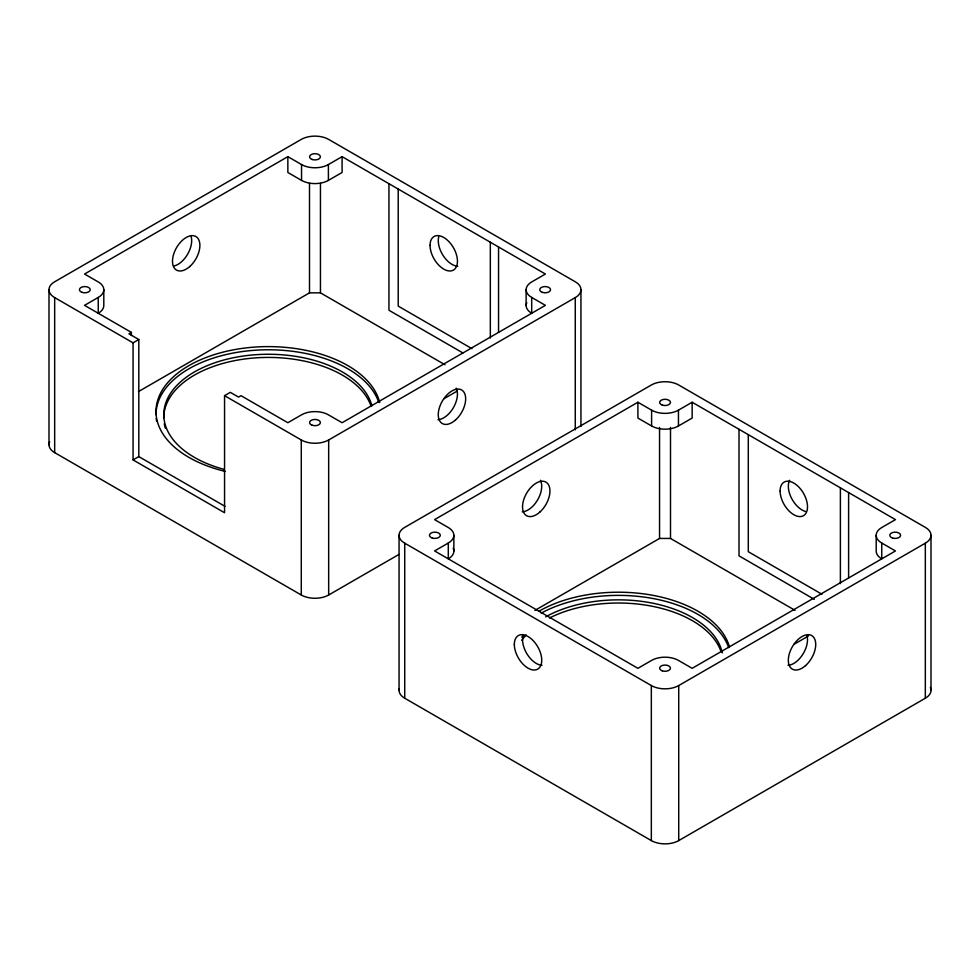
<?xml version="1.0" encoding="UTF-8"?>
<svg xmlns="http://www.w3.org/2000/svg" width="980" height="980" viewBox="0 0 980 980"><rect width="100%" height="100%" fill="white"/><g stroke="black" fill="none" stroke-linecap="round" stroke-linejoin="round"><path stroke-width="1.47" d="M526.787 302.673A18.988 10.964 0 0 0 531.699 313.257L531.699 297.442A18.988 10.964 0 0 1 531.699 281.934L545.407 274.033L342.094 156.653L328.398 164.554A18.988 10.964 0 0 1 301.546 164.554L287.851 156.653L84.537 274.033L98.245 281.934A18.988 10.964 0 0 1 98.245 297.442L98.245 313.257A18.988 10.964 0 0 0 103.806 305.503L103.806 289.688M98.245 297.442L84.537 305.344L131.394 332.404L131.394 335.454M287.851 156.653L287.851 172.468L301.546 180.381A18.988 10.964 0 0 0 328.398 180.381L342.094 172.468L342.094 156.653M131.394 332.404L128.931 333.825L138.805 339.521L138.805 456.594L225.008 506.354M575.272 429.828L575.272 297.602A19.38 11.184 0 0 0 575.272 281.775L328.668 139.405A19.38 11.184 0 0 0 301.276 139.405L54.672 281.775A19.38 11.184 0 0 0 54.672 297.602L133.06 342.853L138.805 339.521M138.462 391.596L309.496 292.849L320.448 292.849L445.006 364.768M133.06 342.853L133.06 459.914L224.555 512.736L224.555 395.675L230.312 392.355L238.532 397.096L240.994 395.675L287.851 422.723L301.546 414.822A18.988 10.964 0 0 1 328.398 414.822L342.094 422.723L545.407 305.344L531.699 297.442M133.06 459.914L138.805 456.594M224.555 395.675L301.276 439.971A19.38 11.184 0 0 0 328.668 439.971L575.272 297.602M443.805 398.811L457.011 391.179M876.194 535.288L876.194 551.103A18.988 10.964 0 0 0 881.755 558.857L881.755 543.03A18.988 10.964 0 0 1 881.755 527.534L895.463 519.62L692.149 402.241L678.454 410.155A18.988 10.964 0 0 1 651.602 410.155L637.907 402.241L434.593 519.62L448.301 527.534A18.988 10.964 0 0 1 448.301 543.03L448.301 558.857A18.988 10.964 0 0 0 453.213 548.261M49.662 441.821A19.38 11.184 0 0 0 54.672 452.625L301.276 594.995A19.38 11.184 0 0 0 328.668 594.995L398.934 554.435M448.301 543.03L434.593 550.944L637.907 668.323L651.602 660.41A18.988 10.964 0 0 1 678.454 660.41L692.149 668.323L895.463 550.944L881.755 543.03M637.907 402.241L637.907 418.068L651.602 425.969A18.988 10.964 0 0 0 678.454 425.969L692.149 418.068L692.149 402.241M534.921 610.405L659.552 538.449L670.504 538.449L795.062 610.356M404.728 543.19L651.333 685.559A19.38 11.184 0 0 0 678.723 685.559L925.328 543.19A19.38 11.184 0 0 0 925.328 527.375L678.723 385.005A19.38 11.184 0 0 0 651.333 385.005L404.728 527.375A19.38 11.184 0 0 0 404.728 543.19L404.728 698.226L651.333 840.595A19.38 11.184 0 0 0 678.723 840.595L925.328 698.226A19.38 11.184 0 0 0 930.339 687.421M793.861 644.399L808.39 636.02M471.907 348.66L398.223 306.115L398.223 189.054M462.891 352.947L388.95 310.256L388.95 183.701M821.963 594.26L748.291 551.716L748.291 434.655M814.27 599.307L739.006 555.856L739.006 429.301M931 535.288L931 690.312M925.328 543.19L925.328 698.226M848.607 492.573L848.607 577.955M840.387 487.832L840.387 583.602M678.723 685.559L678.723 840.595M678.454 410.155L678.454 425.969M670.504 427.464L670.504 538.449M659.552 427.464L659.552 538.449M651.602 410.155L651.602 425.969M651.333 685.559L651.333 840.595M580.944 289.688L580.944 426.484M526.138 289.688L526.138 305.503M498.551 246.972L498.551 332.367M490.331 242.232L490.331 338.014M453.863 535.288L453.863 551.103M399.056 535.288L399.056 690.312M328.668 439.971L328.668 594.995M328.398 164.554L328.398 180.381M320.448 183.395L320.448 292.849M309.496 183.395L309.496 292.849M301.546 164.554L301.546 180.381M301.276 439.971L301.276 594.995M54.672 297.602L54.672 452.625M49 289.688L49 444.712M538.988 611.214A112.369 64.876 0 0 1 653.17 595.387A112.369 64.876 0 0 1 729.439 646.947M541.254 613.113A112.369 64.876 0 0 1 652.57 598.437A112.369 64.876 0 0 1 728.667 647.596M542.038 665.285A19.38 11.184 60 0 1 527.448 654.64A19.38 11.184 60 0 1 523.014 635.861M807.042 635.861A19.38 11.184 -60 0 1 802.608 654.64A19.38 11.184 -60 0 1 788.018 665.285M540.446 480.298A19.38 11.184 -60 0 1 537.714 499.751A19.38 11.184 -60 0 1 522.242 511.83M805.572 511.487A19.38 11.184 60 0 1 791.534 498.257A19.38 11.184 60 0 1 789.611 480.298M404.728 698.226A19.38 11.184 0 0 1 399.228 688.854M521.789 640.308A104.627 60.405 0 0 1 526.187 634.942M549.474 618A104.627 60.405 0 0 1 721.06 651.639M521.789 637.135A104.627 60.405 0 0 1 523.442 634.967M545.688 616.849A104.627 60.405 0 0 1 653.293 603.3A104.627 60.405 0 0 1 722.285 652.864M225.388 471.441A112.369 64.876 0 0 1 199.687 360.15A112.369 64.876 0 0 1 379.701 402.609M156.555 421.02A112.369 64.876 0 0 1 156.212 418.485M156.016 414.663A112.369 64.876 0 0 1 257.373 350.093A112.369 64.876 0 0 1 378.611 402.008M456.166 388.141A19.38 11.184 -60 0 1 453.434 407.594A19.38 11.184 -60 0 1 437.962 419.685M191.21 236.829A19.38 11.184 -60 0 1 174.428 265.886M457.758 266.242A19.38 11.184 60 0 1 443.168 255.596A19.38 11.184 60 0 1 438.734 236.829M165.314 428.15A104.627 60.405 0 0 1 164.273 423.74M163.77 417.823A104.627 60.405 0 0 1 258.132 357.712A104.627 60.405 0 0 1 371.004 406.038M224.322 469.445A104.627 60.405 0 0 1 205.775 366.275A104.627 60.405 0 0 1 371.885 405.793M805.572 665.579A19.38 11.184 -60 0 0 811.71 635.567A19.38 11.184 -60 0 0 788.79 655.889A19.38 11.184 -60 0 0 805.572 665.579M539.796 512.136A19.38 11.184 -60 0 0 545.934 482.123A19.38 11.184 -60 0 0 523.014 502.446A19.38 11.184 -60 0 0 539.796 512.136M514.329 644.436A19.38 11.184 60 0 0 534.884 670.002A19.38 11.184 60 0 0 534.884 642.598A19.38 11.184 60 0 0 514.329 644.436M662.321 405.12A5.427 3.136 0 0 0 670.455 402.4A5.427 3.136 0 0 0 662.321 399.693A5.427 3.136 0 0 0 662.321 405.12M780.105 490.992A19.38 11.184 60 0 0 800.66 516.558A19.38 11.184 60 0 0 800.66 489.155A19.38 11.184 60 0 0 780.105 490.992M892.474 537.995A5.427 3.136 0 0 0 900.608 535.288A5.427 3.136 0 0 0 892.474 532.569A5.427 3.136 0 0 0 892.474 537.995M432.156 537.995A5.427 3.136 0 0 0 440.302 535.288A5.427 3.136 0 0 0 432.156 532.569A5.427 3.136 0 0 0 432.156 537.995M662.321 670.871A5.427 3.136 0 0 0 670.455 668.164A5.427 3.136 0 0 0 662.321 665.457A5.427 3.136 0 0 0 662.321 670.871M455.516 419.979A19.38 11.184 -60 0 0 461.654 389.966A19.38 11.184 -60 0 0 438.734 410.289A19.38 11.184 -60 0 0 455.516 419.979M189.74 266.536A19.38 11.184 -60 0 0 195.878 236.523A19.38 11.184 -60 0 0 172.958 256.846A19.38 11.184 -60 0 0 189.74 266.536M312.265 159.52A5.427 3.136 0 0 0 320.399 156.812A5.427 3.136 0 0 0 312.265 154.093A5.427 3.136 0 0 0 312.265 159.52M430.049 245.392A19.38 11.184 60 0 0 450.604 270.958A19.38 11.184 60 0 0 450.604 243.555A19.38 11.184 60 0 0 430.049 245.392M542.418 292.395A5.427 3.136 0 0 0 550.552 289.688A5.427 3.136 0 0 0 542.418 286.981A5.427 3.136 0 0 0 542.418 292.395M82.1 292.395A5.427 3.136 0 0 0 90.234 289.688A5.427 3.136 0 0 0 82.1 286.981A5.427 3.136 0 0 0 82.1 292.395M312.265 425.283A5.427 3.136 0 0 0 320.399 422.564A5.427 3.136 0 0 0 312.265 419.857A5.427 3.136 0 0 0 312.265 425.283"/></g></svg>
